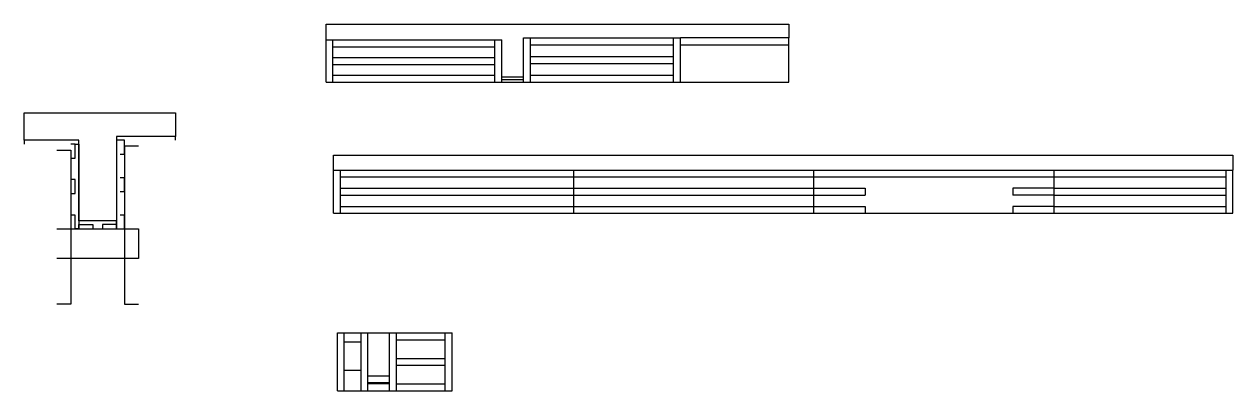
# Model space of a CAD drawing. Header units: metres. Extents: x 3051 to 9026, y 5248 to 7046.
# Drawn here: x 7798 to 9026, y 6673 to 7046 of the extents above.
import ezdxf

# ---------------------------------------------------------------- set-up
doc = ezdxf.new("R2010")
doc.units = ezdxf.units.M
for name, color, linetype in [('CONCRETO', 7, 'Continuous'), ('COTA', 7, 'Continuous'), ('Madeira', 7, 'Continuous'), ('Painéis', 7, 'Continuous'), ('SARR_2.2x7', 7, 'Continuous'), ('SARR_3.5x7', 7, 'Continuous'), ('SARR_EDITAR', 7, 'Continuous')]:
    doc.layers.add(name, color=color, linetype=linetype)

msp = doc.modelspace()

# ---------------------------------------------------------------- linework, layer by layer
at = {"layer": 'CONCRETO', "color": 7, "lineweight": 25}
msp.add_lwpolyline([(7797.9, 6927.5), (7797.9, 6955.5), (7951.5, 6955.5), (7951.5, 6931.5), (7891.5, 6931.5), (7891.5, 6845.5), (7853.5, 6845.5), (7853.5, 6927.5)], dxfattribs=at)
at = {"layer": 'COTA', "color": 7, "lineweight": 25}
for p, q in [((8104.5, 7029.6), (8104.5, 7045.6)), ((8104.5, 7045.6), (8574.5, 7045.6)), ((8574.5, 7045.6), (8574.5, 7031.6)), ((8112, 6897.3), (8112, 6912.3)), ((8112, 6912.3), (9025.5, 6912.3)), ((9025.5, 6912.3), (9025.5, 6897.3)), ((8147, 6731.8), (8169, 6731.8))]:
    msp.add_line(p, q, dxfattribs=at)
at = {"layer": 'Madeira', "color": 7, "lineweight": 25}
for points in [[(7895.5, 6913.5), (7899.9, 6913.5), (7899.9, 6927.5), (7895.5, 6927.5)], [(7845.1, 6909.5), (7849.5, 6909.5), (7849.5, 6923.5), (7845.1, 6923.5)], [(7845.1, 6873.5), (7849.5, 6873.5), (7849.5, 6887.5), (7845.1, 6887.5)], [(7895.5, 6875.5), (7899.9, 6875.5), (7899.9, 6889.5), (7895.5, 6889.5)], [(7845.1, 6837.5), (7849.5, 6837.5), (7849.5, 6851.5), (7845.1, 6851.5)], [(7895.5, 6837.5), (7899.9, 6837.5), (7899.9, 6851.5), (7895.5, 6851.5)], [(7853.5, 6837.5), (7853.5, 6841.9), (7867.5, 6841.9), (7867.5, 6837.5)], [(7891.5, 6837.5), (7891.5, 6841.9), (7877.5, 6841.9), (7877.5, 6837.5)]]:
    msp.add_lwpolyline(points, dxfattribs=at)
at = {"layer": 'Painéis', "color": 7, "lineweight": 25}
for p, q in [((8104.5, 7029.6), (8283, 7029.6)), ((8104.5, 6986.6), (8104.5, 7029.6)), ((8283, 6991.6), (8283, 7029.6)), ((8305, 7031.6), (8464.5, 7031.6)), ((8305, 6986.6), (8305, 7031.6)), ((8464.5, 6986.6), (8464.5, 7031.6)), ((8574.5, 7031.6), (8464.5, 7031.6)), ((8574.5, 6986.6), (8574.5, 7031.6)), ((8104.5, 6986.6), (8305, 6986.6)), ((8305, 6991.6), (8283, 6991.6)), ((8305, 6986.6), (8305, 6991.6)), ((8305, 6986.6), (8464.5, 6986.6)), ((8464.5, 6986.6), (8574.5, 6986.6)), ((8112, 6897.3), (9025.5, 6897.3)), ((8112, 6853.3), (8112, 6897.3)), ((8112, 6853.3), (8112, 6897.3)), ((8356, 6853.3), (8356, 6897.3)), ((8600, 6853.3), (8600, 6897.3)), ((8600, 6853.3), (8600, 6897.3)), ((8844, 6853.3), (8844, 6897.3)), ((8844, 6853.3), (8844, 6897.3)), ((9025.5, 6853.3), (9025.5, 6897.3)), ((8112, 6853.3), (9025.5, 6853.3)), ((8116, 6731.8), (8147, 6731.8)), ((8116, 6672.8), (8116, 6731.8)), ((8147, 6687.8), (8147, 6731.8)), ((8169, 6731.8), (8232.5, 6731.8)), ((8169, 6672.8), (8169, 6731.8)), ((8232.5, 6672.8), (8232.5, 6731.8)), ((8169, 6687.8), (8147, 6687.8)), ((8169, 6672.8), (8169, 6687.8)), ((8116, 6672.8), (8169, 6672.8)), ((8169, 6672.8), (8232.5, 6672.8))]:
    msp.add_line(p, q, dxfattribs=at)
for points in [[(7853.5, 6923.5), (7853.5, 6927.5), (7797.9, 6927.5), (7797.9, 6923.5)], [(7951.5, 6927.5), (7951.5, 6931.5), (7891.5, 6931.5), (7891.5, 6927.5)], [(7895.5, 6927.5), (7891.5, 6927.5), (7891.5, 6837.5), (7895.5, 6837.5)], [(7849.5, 6923.5), (7853.5, 6923.5), (7853.5, 6837.5), (7849.5, 6837.5)], [(7891.5, 6841.9), (7891.5, 6845.5), (7853.5, 6845.5), (7853.5, 6841.9)]]:
    msp.add_lwpolyline(points, dxfattribs=at)
at = {"layer": 'SARR_2.2x7', "color": 7, "lineweight": 25}
for p, q in [((8111.5, 6986.6), (8111.5, 7029.6)), ((8111.5, 7022.6), (8276, 7022.6)), ((8276, 6986.6), (8276, 7029.6)), ((8283, 6986.6), (8283, 7029.6)), ((8312, 6986.6), (8312, 7031.6)), ((8312, 7024.6), (8457.5, 7024.6)), ((8457.5, 6986.6), (8457.5, 7031.6)), ((8464.5, 7024.6), (8574.5, 7024.6)), ((8111.5, 7011.6), (8276, 7011.6)), ((8312, 7012.6), (8457.5, 7012.6)), ((8111.5, 7004.6), (8276, 7004.6)), ((8312, 7005.6), (8457.5, 7005.6)), ((8111.5, 6993.6), (8276, 6993.6)), ((8312, 6993.6), (8457.5, 6993.6)), ((8119, 6853.3), (8119, 6897.3)), ((8119, 6890.3), (8356, 6890.3)), ((8356, 6890.3), (8600, 6890.3)), ((8600, 6890.3), (8844, 6890.3)), ((8844, 6890.3), (9018.6, 6890.3)), ((9018.6, 6853.3), (9018.6, 6897.3)), ((8119, 6878.8), (8356, 6878.8)), ((8356, 6878.8), (8600, 6878.8)), ((8600, 6878.8), (8652, 6878.8)), ((8652, 6878.8), (8652, 6871.8)), ((8844, 6878.8), (8802, 6878.8)), ((8802, 6878.8), (8802, 6871.8)), ((8844, 6878.8), (9018.6, 6878.8)), ((8119, 6871.8), (8356, 6871.8)), ((8356, 6871.8), (8600, 6871.8)), ((8600, 6871.8), (8652, 6871.8)), ((8844, 6871.8), (8802, 6871.8)), ((8844, 6871.8), (9018.6, 6871.8)), ((8119, 6860.3), (8356, 6860.3)), ((8356, 6860.3), (8600, 6860.3)), ((8600, 6860.3), (8652, 6860.3)), ((8652, 6860.3), (8652, 6853.3)), ((8844, 6860.3), (8802, 6860.3)), ((8802, 6860.3), (8802, 6853.3)), ((8844, 6860.3), (9018.6, 6860.3)), ((8123, 6672.8), (8123, 6731.8)), ((8140, 6672.8), (8140, 6731.8)), ((8147, 6672.8), (8147, 6731.8)), ((8176, 6672.8), (8176, 6731.8)), ((8225.5, 6672.8), (8225.5, 6731.8)), ((8123, 6722.8), (8140, 6722.8)), ((8176, 6724.8), (8225.5, 6724.8)), ((8176, 6705.8), (8225.5, 6705.8)), ((8123, 6693.8), (8140, 6693.8)), ((8176, 6698.8), (8225.5, 6698.8)), ((8169, 6680.8), (8147, 6680.8)), ((8169, 6679.8), (8147, 6679.8)), ((8176, 6679.8), (8225.5, 6679.8))]:
    msp.add_line(p, q, dxfattribs=at)
at = {"layer": 'SARR_3.5x7', "color": 7, "lineweight": 25}
for points in [[(7831.1, 6917.5), (7845.1, 6917.5), (7845.1, 6761), (7831.1, 6761)], [(7913.9, 6921.5), (7899.9, 6921.5), (7899.9, 6761), (7913.9, 6761)], [(7831.1, 6837.5), (7913.9, 6837.5), (7913.9, 6807.5), (7831.1, 6807.5)]]:
    msp.add_lwpolyline(points, dxfattribs=at)
at = {"layer": 'SARR_EDITAR', "color": 7, "lineweight": 25}
msp.add_line((8305, 6989.1), (8283, 6989.1), dxfattribs=at)

doc.saveas('drawing.dxf')
